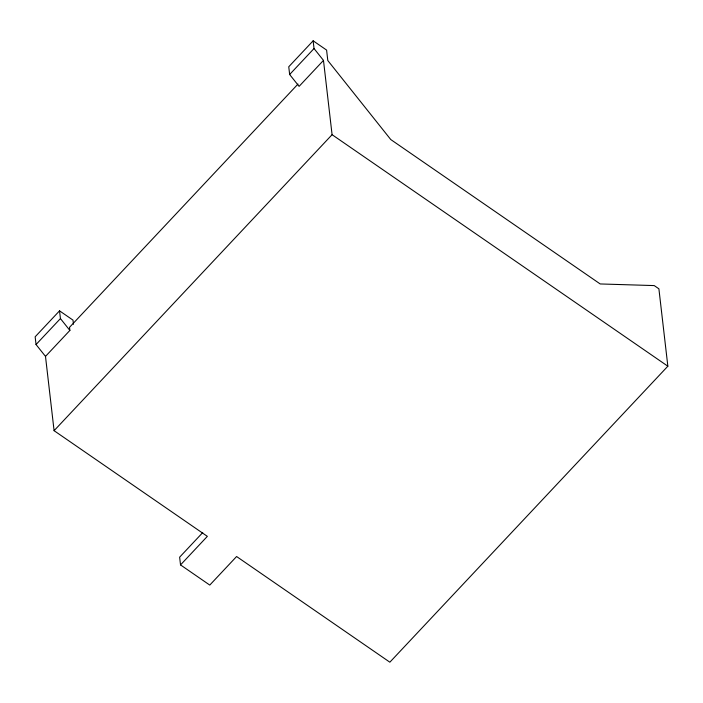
<?xml version="1.0" encoding="UTF-8"?>
<svg xmlns="http://www.w3.org/2000/svg" width="703" height="703" viewBox="0 0 703 703"><rect width="100%" height="100%" fill="white"/><g stroke="black" fill="none" stroke-linecap="round" stroke-linejoin="round"><path stroke-width="1.05" d="M73.472 324.294L72.989 320.111L59.535 310.84L35.15 336.799L36.046 344.54L45.493 356.395L54.087 430.684L207.35 536.354L180.53 564.913L209.775 585.081L236.595 556.521L389.857 662.191L667.85 366.201L658.896 288.81L654.221 285.585L600.195 283.95L390.771 139.554L327.8 60.528L326.596 50.08L313.143 40.809L288.757 66.767L289.645 74.509L299.091 86.364L323.477 60.396L314.03 48.542L313.143 40.809M36.046 344.54L60.432 318.573L59.535 310.84M289.645 74.509L314.03 48.542M297.984 84.07L69.518 327.334L69.878 330.428L45.493 356.395M54.087 430.684L332.08 134.686L323.477 60.396M202.728 532.584L179.634 557.18L180.53 564.913M332.08 134.686L667.85 366.201M60.432 318.573L69.878 330.428"/></g></svg>
